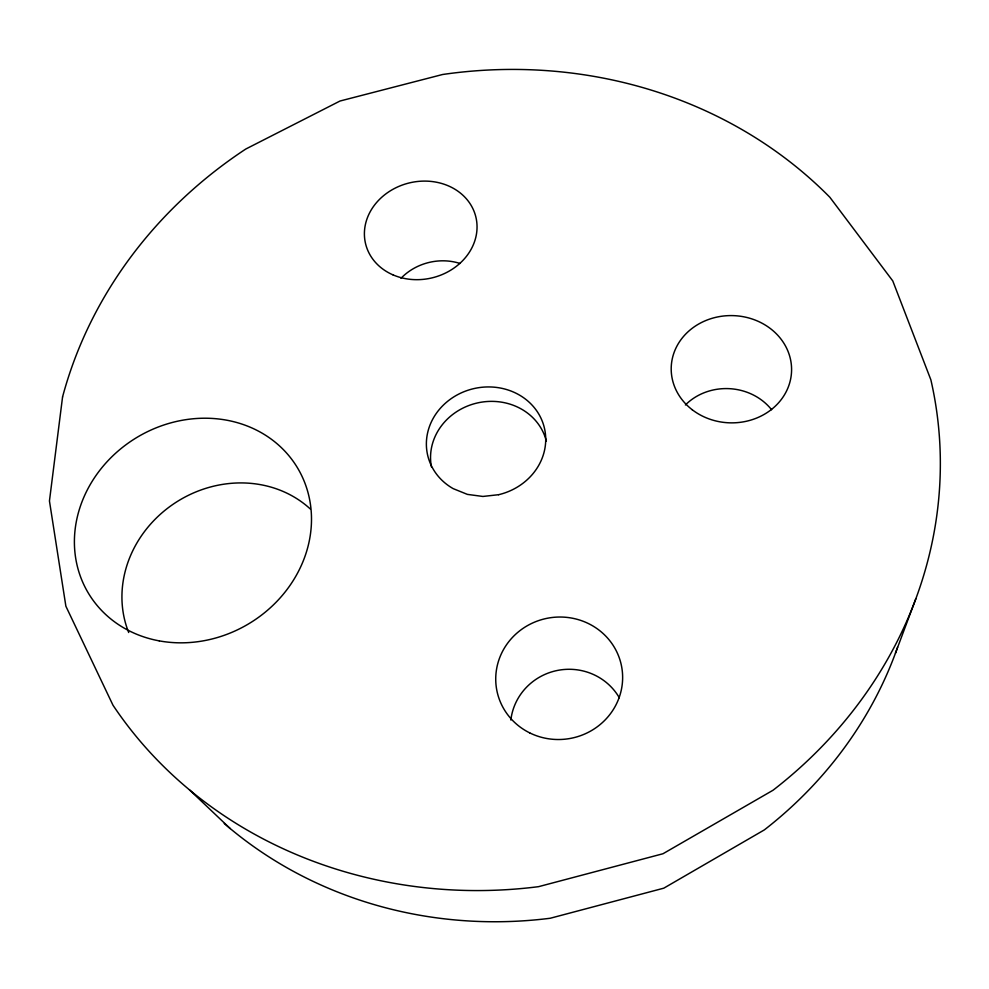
<?xml version="1.0" encoding="UTF-8"?>
<svg xmlns="http://www.w3.org/2000/svg" width="989" height="989" viewBox="0 0 989 989"><rect width="100%" height="100%" fill="white"/><g stroke="black" fill="none" stroke-linecap="round" stroke-linejoin="round"><path stroke-width="1.48" d="M895.465 653.16L915.863 598.666M189.505 789.89L230.177 828.535M128.694 632.515A112.14 101.57 -32.3 0 1 173.372 504.069A112.14 101.57 -32.3 0 1 310.249 508.927M897.579 647.288A411.523 381.519 -13 0 1 764.324 829.907L663.804 888.171L550.243 918.249A411.523 381.519 -13 0 1 224.256 823.503M431.427 466.87A58.92 53.727 -13 0 1 477.539 402.919A58.92 53.727 -13 0 1 546.373 441.156M400.99 278.292A52.454 46.038 -13.7 0 1 459.984 263.457M685.389 404.983A55.421 50.192 2.7 0 1 771.593 409.73M510.856 720.029A58.203 56.67 -9.1 0 1 557.116 670.505A58.203 56.67 -9.1 0 1 619.324 697.764M62.567 396.923L49.45 500.978L65.88 606.22L112.981 705.206A447.349 408.519 -13 0 0 538.572 886.663L662.989 853.742L773.039 790.236A447.349 408.519 -13 0 0 930.872 379.838L892.783 280.938L829.858 197.268A447.349 408.519 -13 0 0 442.553 74.509L340.006 101.026L245.804 149.018A447.349 408.519 -13 0 0 62.567 396.923M498.629 494.698L482.892 496.453L467.401 494.389L453.222 488.653A59.933 54.469 -13 0 1 446.262 402.449A59.933 54.469 -13 0 1 539.215 414.811A59.933 54.469 -13 0 1 498.629 494.698M159.241 640.872A121.894 108.666 -30.9 0 0 308.234 493.462A121.894 108.666 -30.9 0 0 111.361 457.264A121.894 108.666 -30.9 0 0 159.241 640.872M529.721 732.886A63.531 61.182 -10 0 0 622.588 674.993A63.531 61.182 -10 0 0 525.233 626.952A63.531 61.182 -10 0 0 529.721 732.886M692.164 409.693A60.193 53.629 1.5 0 0 790.545 379.479A60.193 53.629 1.5 0 0 711.462 318.507A60.193 53.629 1.5 0 0 692.164 409.693M393.016 274.88A56.732 48.807 -13.7 0 0 477.044 226.518A56.732 48.807 -13.7 0 0 392.101 189.777A56.732 48.807 -13.7 0 0 393.016 274.88"/></g></svg>
